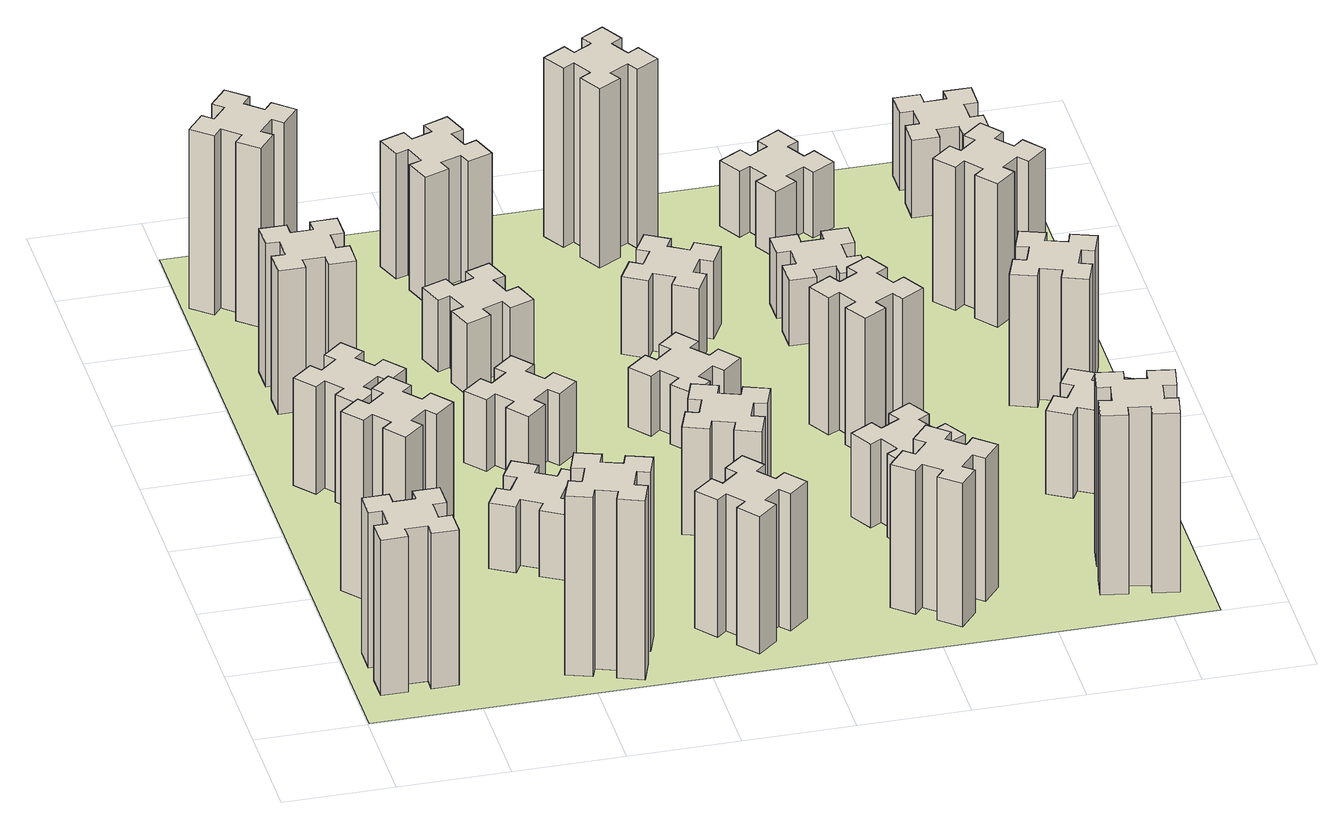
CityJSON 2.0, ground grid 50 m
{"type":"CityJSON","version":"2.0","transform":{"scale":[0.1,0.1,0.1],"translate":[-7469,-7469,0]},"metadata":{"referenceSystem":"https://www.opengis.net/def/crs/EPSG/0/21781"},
"CityObjects":{
"building1":{"type":"Building","attributes":{"class":"1000","function":"1000","usage":"1000","yearOfConstruction":2016,"roofType":"1000","measuredHeight":78,"storeysAboveGround":30,"storeysBelowGround":0},"geometry":[{"type":"Solid","lod":"1","boundaries":[[[[0,1,2,3,4,5,6,7,8,9,10,11,12,13,14,15,16,17,18,19]],[[17,16,20,21]],[[16,15,22,20]],[[15,14,23,22]],[[14,13,24,23]],[[13,12,25,24]],[[12,11,26,25]],[[11,10,27,26]],[[10,9,28,27]],[[9,8,29,28]],[[8,7,30,29]],[[7,6,31,30]],[[6,5,32,31]],[[5,4,33,32]],[[4,3,34,33]],[[3,2,35,34]],[[2,1,36,35]],[[1,0,37,36]],[[0,19,38,37]],[[19,18,39,38]],[[18,17,21,39]],[[24,25,26,27,28,29,30,31,32,33,34,35,36,37,38,39,21,20,22,23]]]]}]},
"building2":{"type":"Building","attributes":{"class":"1000","function":"1000","usage":"1000","yearOfConstruction":2016,"roofType":"1000","measuredHeight":90,"storeysAboveGround":30,"storeysBelowGround":0},"geometry":[{"type":"Solid","lod":"1","boundaries":[[[[40,41,42,43,44,45,46,47,48,49,50,51,52,53,54,55,56,57,58,59]],[[57,56,60,61]],[[56,55,62,60]],[[55,54,63,62]],[[54,53,64,63]],[[53,52,65,64]],[[52,51,66,65]],[[51,50,67,66]],[[50,49,68,67]],[[49,48,69,68]],[[48,47,70,69]],[[47,46,71,70]],[[46,45,72,71]],[[45,44,73,72]],[[44,43,74,73]],[[43,42,75,74]],[[42,41,76,75]],[[41,40,77,76]],[[40,59,78,77]],[[59,58,79,78]],[[58,57,61,79]],[[64,65,66,67,68,69,70,71,72,73,74,75,76,77,78,79,61,60,62,63]]]]}]},
"building3":{"type":"Building","attributes":{"class":"1000","function":"1000","usage":"1000","yearOfConstruction":2016,"roofType":"1000","measuredHeight":54,"storeysAboveGround":30,"storeysBelowGround":0},"geometry":[{"type":"Solid","lod":"1","boundaries":[[[[80,81,82,83,84,85,86,87,88,89,90,91,92,93,94,95,96,97,98,99]],[[97,96,100,101]],[[96,95,102,100]],[[95,94,103,102]],[[94,93,104,103]],[[93,92,105,104]],[[92,91,106,105]],[[91,90,107,106]],[[90,89,108,107]],[[89,88,109,108]],[[88,87,110,109]],[[87,86,111,110]],[[86,85,112,111]],[[85,84,113,112]],[[84,83,114,113]],[[83,82,115,114]],[[82,81,116,115]],[[81,80,117,116]],[[80,99,118,117]],[[99,98,119,118]],[[98,97,101,119]],[[104,105,106,107,108,109,110,111,112,113,114,115,116,117,118,119,101,100,102,103]]]]}]},
"building4":{"type":"Building","attributes":{"class":"1000","function":"1000","usage":"1000","yearOfConstruction":2016,"roofType":"1000","measuredHeight":72,"storeysAboveGround":30,"storeysBelowGround":0},"geometry":[{"type":"Solid","lod":"1","boundaries":[[[[120,121,122,123,124,125,126,127,128,129,130,131,132,133,134,135,136,137,138,139]],[[137,136,140,141]],[[136,135,142,140]],[[135,134,143,142]],[[134,133,144,143]],[[133,132,145,144]],[[132,131,146,145]],[[131,130,147,146]],[[130,129,148,147]],[[129,128,149,148]],[[128,127,150,149]],[[127,126,151,150]],[[126,125,152,151]],[[125,124,153,152]],[[124,123,154,153]],[[123,122,155,154]],[[122,121,156,155]],[[121,120,157,156]],[[120,139,158,157]],[[139,138,159,158]],[[138,137,141,159]],[[144,145,146,147,148,149,150,151,152,153,154,155,156,157,158,159,141,140,142,143]]]]}]},
"building5":{"type":"Building","attributes":{"class":"1000","function":"1000","usage":"1000","yearOfConstruction":2016,"roofType":"1000","measuredHeight":90,"storeysAboveGround":30,"storeysBelowGround":0},"geometry":[{"type":"Solid","lod":"1","boundaries":[[[[160,161,162,163,164,165,166,167,168,169,170,171,172,173,174,175,176,177,178,179]],[[177,176,180,181]],[[176,175,182,180]],[[175,174,183,182]],[[174,173,184,183]],[[173,172,185,184]],[[172,171,186,185]],[[171,170,187,186]],[[170,169,188,187]],[[169,168,189,188]],[[168,167,190,189]],[[167,166,191,190]],[[166,165,192,191]],[[165,164,193,192]],[[164,163,194,193]],[[163,162,195,194]],[[162,161,196,195]],[[161,160,197,196]],[[160,179,198,197]],[[179,178,199,198]],[[178,177,181,199]],[[184,185,186,187,188,189,190,191,192,193,194,195,196,197,198,199,181,180,182,183]]]]}]},
"building6":{"type":"Building","attributes":{"class":"1000","function":"1000","usage":"1000","yearOfConstruction":2016,"roofType":"1000","measuredHeight":90,"storeysAboveGround":30,"storeysBelowGround":0},"geometry":[{"type":"Solid","lod":"1","boundaries":[[[[200,201,202,203,204,205,206,207,208,209,210,211,212,213,214,215,216,217,218,219]],[[217,216,220,221]],[[216,215,222,220]],[[215,214,223,222]],[[214,213,224,223]],[[213,212,225,224]],[[212,211,226,225]],[[211,210,227,226]],[[210,209,228,227]],[[209,208,229,228]],[[208,207,230,229]],[[207,206,231,230]],[[206,205,232,231]],[[205,204,233,232]],[[204,203,234,233]],[[203,202,235,234]],[[202,201,236,235]],[[201,200,237,236]],[[200,219,238,237]],[[219,218,239,238]],[[218,217,221,239]],[[224,225,226,227,228,229,230,231,232,233,234,235,236,237,238,239,221,220,222,223]]]]}]},
"building7":{"type":"Building","attributes":{"class":"1000","function":"1000","usage":"1000","yearOfConstruction":2016,"roofType":"1000","measuredHeight":33,"storeysAboveGround":30,"storeysBelowGround":0},"geometry":[{"type":"Solid","lod":"1","boundaries":[[[[240,241,242,243,244,245,246,247,248,249,250,251,252,253,254,255,256,257,258,259]],[[257,256,260,261]],[[256,255,262,260]],[[255,254,263,262]],[[254,253,264,263]],[[253,252,265,264]],[[252,251,266,265]],[[251,250,267,266]],[[250,249,268,267]],[[249,248,269,268]],[[248,247,270,269]],[[247,246,271,270]],[[246,245,272,271]],[[245,244,273,272]],[[244,243,274,273]],[[243,242,275,274]],[[242,241,276,275]],[[241,240,277,276]],[[240,259,278,277]],[[259,258,279,278]],[[258,257,261,279]],[[264,265,266,267,268,269,270,271,272,273,274,275,276,277,278,279,261,260,262,263]]]]}]},
"building8":{"type":"Building","attributes":{"class":"1000","function":"1000","usage":"1000","yearOfConstruction":2016,"roofType":"1000","measuredHeight":36,"storeysAboveGround":30,"storeysBelowGround":0},"geometry":[{"type":"Solid","lod":"1","boundaries":[[[[280,281,282,283,284,285,286,287,288,289,290,291,292,293,294,295,296,297,298,299]],[[297,296,300,301]],[[296,295,302,300]],[[295,294,303,302]],[[294,293,304,303]],[[293,292,305,304]],[[292,291,306,305]],[[291,290,307,306]],[[290,289,308,307]],[[289,288,309,308]],[[288,287,310,309]],[[287,286,311,310]],[[286,285,312,311]],[[285,284,313,312]],[[284,283,314,313]],[[283,282,315,314]],[[282,281,316,315]],[[281,280,317,316]],[[280,299,318,317]],[[299,298,319,318]],[[298,297,301,319]],[[304,305,306,307,308,309,310,311,312,313,314,315,316,317,318,319,301,300,302,303]]]]}]},
"building9":{"type":"Building","attributes":{"class":"1000","function":"1000","usage":"1000","yearOfConstruction":2016,"roofType":"1000","measuredHeight":69,"storeysAboveGround":30,"storeysBelowGround":0},"geometry":[{"type":"Solid","lod":"1","boundaries":[[[[320,321,322,323,324,325,326,327,328,329,330,331,332,333,334,335,336,337,338,339]],[[337,336,340,341]],[[336,335,342,340]],[[335,334,343,342]],[[334,333,344,343]],[[333,332,345,344]],[[332,331,346,345]],[[331,330,347,346]],[[330,329,348,347]],[[329,328,349,348]],[[328,327,350,349]],[[327,326,351,350]],[[326,325,352,351]],[[325,324,353,352]],[[324,323,354,353]],[[323,322,355,354]],[[322,321,356,355]],[[321,320,357,356]],[[320,339,358,357]],[[339,338,359,358]],[[338,337,341,359]],[[344,345,346,347,348,349,350,351,352,353,354,355,356,357,358,359,341,340,342,343]]]]}]},
"building10":{"type":"Building","attributes":{"class":"1000","function":"1000","usage":"1000","yearOfConstruction":2016,"roofType":"1000","measuredHeight":36,"storeysAboveGround":30,"storeysBelowGround":0},"geometry":[{"type":"Solid","lod":"1","boundaries":[[[[360,361,362,363,364,365,366,367,368,369,370,371,372,373,374,375,376,377,378,379]],[[377,376,380,381]],[[376,375,382,380]],[[375,374,383,382]],[[374,373,384,383]],[[373,372,385,384]],[[372,371,386,385]],[[371,370,387,386]],[[370,369,388,387]],[[369,368,389,388]],[[368,367,390,389]],[[367,366,391,390]],[[366,365,392,391]],[[365,364,393,392]],[[364,363,394,393]],[[363,362,395,394]],[[362,361,396,395]],[[361,360,397,396]],[[360,379,398,397]],[[379,378,399,398]],[[378,377,381,399]],[[384,385,386,387,388,389,390,391,392,393,394,395,396,397,398,399,381,380,382,383]]]]}]},
"building11":{"type":"Building","attributes":{"class":"1000","function":"1000","usage":"1000","yearOfConstruction":2016,"roofType":"1000","measuredHeight":63,"storeysAboveGround":30,"storeysBelowGround":0},"geometry":[{"type":"Solid","lod":"1","boundaries":[[[[400,401,402,403,404,405,406,407,408,409,410,411,412,413,414,415,416,417,418,419]],[[417,416,420,421]],[[416,415,422,420]],[[415,414,423,422]],[[414,413,424,423]],[[413,412,425,424]],[[412,411,426,425]],[[411,410,427,426]],[[410,409,428,427]],[[409,408,429,428]],[[408,407,430,429]],[[407,406,431,430]],[[406,405,432,431]],[[405,404,433,432]],[[404,403,434,433]],[[403,402,435,434]],[[402,401,436,435]],[[401,400,437,436]],[[400,419,438,437]],[[419,418,439,438]],[[418,417,421,439]],[[424,425,426,427,428,429,430,431,432,433,434,435,436,437,438,439,421,420,422,423]]]]}]},
"building12":{"type":"Building","attributes":{"class":"1000","function":"1000","usage":"1000","yearOfConstruction":2016,"roofType":"1000","measuredHeight":54,"storeysAboveGround":30,"storeysBelowGround":0},"geometry":[{"type":"Solid","lod":"1","boundaries":[[[[440,441,442,443,444,445,446,447,448,449,450,451,452,453,454,455,456,457,458,459]],[[457,456,460,461]],[[456,455,462,460]],[[455,454,463,462]],[[454,453,464,463]],[[453,452,465,464]],[[452,451,466,465]],[[451,450,467,466]],[[450,449,468,467]],[[449,448,469,468]],[[448,447,470,469]],[[447,446,471,470]],[[446,445,472,471]],[[445,444,473,472]],[[444,443,474,473]],[[443,442,475,474]],[[442,441,476,475]],[[441,440,477,476]],[[440,459,478,477]],[[459,458,479,478]],[[458,457,461,479]],[[464,465,466,467,468,469,470,471,472,473,474,475,476,477,478,479,461,460,462,463]]]]}]},
"building13":{"type":"Building","attributes":{"class":"1000","function":"1000","usage":"1000","yearOfConstruction":2016,"roofType":"1000","measuredHeight":30,"storeysAboveGround":30,"storeysBelowGround":0},"geometry":[{"type":"Solid","lod":"1","boundaries":[[[[480,481,482,483,484,485,486,487,488,489,490,491,492,493,494,495,496,497,498,499]],[[497,496,500,501]],[[496,495,502,500]],[[495,494,503,502]],[[494,493,504,503]],[[493,492,505,504]],[[492,491,506,505]],[[491,490,507,506]],[[490,489,508,507]],[[489,488,509,508]],[[488,487,510,509]],[[487,486,511,510]],[[486,485,512,511]],[[485,484,513,512]],[[484,483,514,513]],[[483,482,515,514]],[[482,481,516,515]],[[481,480,517,516]],[[480,499,518,517]],[[499,498,519,518]],[[498,497,501,519]],[[504,505,506,507,508,509,510,511,512,513,514,515,516,517,518,519,501,500,502,503]]]]}]},
"building14":{"type":"Building","attributes":{"class":"1000","function":"1000","usage":"1000","yearOfConstruction":2016,"roofType":"1000","measuredHeight":72,"storeysAboveGround":30,"storeysBelowGround":0},"geometry":[{"type":"Solid","lod":"1","boundaries":[[[[520,521,522,523,524,525,526,527,528,529,530,531,532,533,534,535,536,537,538,539]],[[537,536,540,541]],[[536,535,542,540]],[[535,534,543,542]],[[534,533,544,543]],[[533,532,545,544]],[[532,531,546,545]],[[531,530,547,546]],[[530,529,548,547]],[[529,528,549,548]],[[528,527,550,549]],[[527,526,551,550]],[[526,525,552,551]],[[525,524,553,552]],[[524,523,554,553]],[[523,522,555,554]],[[522,521,556,555]],[[521,520,557,556]],[[520,539,558,557]],[[539,538,559,558]],[[538,537,541,559]],[[544,545,546,547,548,549,550,551,552,553,554,555,556,557,558,559,541,540,542,543]]]]}]},
"building15":{"type":"Building","attributes":{"class":"1000","function":"1000","usage":"1000","yearOfConstruction":2016,"roofType":"1000","measuredHeight":39,"storeysAboveGround":30,"storeysBelowGround":0},"geometry":[{"type":"Solid","lod":"1","boundaries":[[[[560,561,562,563,564,565,566,567,568,569,570,571,572,573,574,575,576,577,578,579]],[[577,576,580,581]],[[576,575,582,580]],[[575,574,583,582]],[[574,573,584,583]],[[573,572,585,584]],[[572,571,586,585]],[[571,570,587,586]],[[570,569,588,587]],[[569,568,589,588]],[[568,567,590,589]],[[567,566,591,590]],[[566,565,592,591]],[[565,564,593,592]],[[564,563,594,593]],[[563,562,595,594]],[[562,561,596,595]],[[561,560,597,596]],[[560,579,598,597]],[[579,578,599,598]],[[578,577,581,599]],[[584,585,586,587,588,589,590,591,592,593,594,595,596,597,598,599,581,580,582,583]]]]}]},
"building16":{"type":"Building","attributes":{"class":"1000","function":"1000","usage":"1000","yearOfConstruction":2016,"roofType":"1000","measuredHeight":90,"storeysAboveGround":30,"storeysBelowGround":0},"geometry":[{"type":"Solid","lod":"1","boundaries":[[[[600,601,602,603,604,605,606,607,608,609,610,611,612,613,614,615,616,617,618,619]],[[617,616,620,621]],[[616,615,622,620]],[[615,614,623,622]],[[614,613,624,623]],[[613,612,625,624]],[[612,611,626,625]],[[611,610,627,626]],[[610,609,628,627]],[[609,608,629,628]],[[608,607,630,629]],[[607,606,631,630]],[[606,605,632,631]],[[605,604,633,632]],[[604,603,634,633]],[[603,602,635,634]],[[602,601,636,635]],[[601,600,637,636]],[[600,619,638,637]],[[619,618,639,638]],[[618,617,621,639]],[[624,625,626,627,628,629,630,631,632,633,634,635,636,637,638,639,621,620,622,623]]]]}]},
"building17":{"type":"Building","attributes":{"class":"1000","function":"1000","usage":"1000","yearOfConstruction":2016,"roofType":"1000","measuredHeight":42,"storeysAboveGround":30,"storeysBelowGround":0},"geometry":[{"type":"Solid","lod":"1","boundaries":[[[[640,641,642,643,644,645,646,647,648,649,650,651,652,653,654,655,656,657,658,659]],[[657,656,660,661]],[[656,655,662,660]],[[655,654,663,662]],[[654,653,664,663]],[[653,652,665,664]],[[652,651,666,665]],[[651,650,667,666]],[[650,649,668,667]],[[649,648,669,668]],[[648,647,670,669]],[[647,646,671,670]],[[646,645,672,671]],[[645,644,673,672]],[[644,643,674,673]],[[643,642,675,674]],[[642,641,676,675]],[[641,640,677,676]],[[640,659,678,677]],[[659,658,679,678]],[[658,657,661,679]],[[664,665,666,667,668,669,670,671,672,673,674,675,676,677,678,679,661,660,662,663]]]]}]},
"building18":{"type":"Building","attributes":{"class":"1000","function":"1000","usage":"1000","yearOfConstruction":2016,"roofType":"1000","measuredHeight":69,"storeysAboveGround":30,"storeysBelowGround":0},"geometry":[{"type":"Solid","lod":"1","boundaries":[[[[680,681,682,683,684,685,686,687,688,689,690,691,692,693,694,695,696,697,698,699]],[[697,696,700,701]],[[696,695,702,700]],[[695,694,703,702]],[[694,693,704,703]],[[693,692,705,704]],[[692,691,706,705]],[[691,690,707,706]],[[690,689,708,707]],[[689,688,709,708]],[[688,687,710,709]],[[687,686,711,710]],[[686,685,712,711]],[[685,684,713,712]],[[684,683,714,713]],[[683,682,715,714]],[[682,681,716,715]],[[681,680,717,716]],[[680,699,718,717]],[[699,698,719,718]],[[698,697,701,719]],[[704,705,706,707,708,709,710,711,712,713,714,715,716,717,718,719,701,700,702,703]]]]}]},
"building19":{"type":"Building","attributes":{"class":"1000","function":"1000","usage":"1000","yearOfConstruction":2016,"roofType":"1000","measuredHeight":33,"storeysAboveGround":30,"storeysBelowGround":0},"geometry":[{"type":"Solid","lod":"1","boundaries":[[[[720,721,722,723,724,725,726,727,728,729,730,731,732,733,734,735,736,737,738,739]],[[737,736,740,741]],[[736,735,742,740]],[[735,734,743,742]],[[734,733,744,743]],[[733,732,745,744]],[[732,731,746,745]],[[731,730,747,746]],[[730,729,748,747]],[[729,728,749,748]],[[728,727,750,749]],[[727,726,751,750]],[[726,725,752,751]],[[725,724,753,752]],[[724,723,754,753]],[[723,722,755,754]],[[722,721,756,755]],[[721,720,757,756]],[[720,739,758,757]],[[739,738,759,758]],[[738,737,741,759]],[[744,745,746,747,748,749,750,751,752,753,754,755,756,757,758,759,741,740,742,743]]]]}]},
"building20":{"type":"Building","attributes":{"class":"1000","function":"1000","usage":"1000","yearOfConstruction":2016,"roofType":"1000","measuredHeight":90,"storeysAboveGround":30,"storeysBelowGround":0},"geometry":[{"type":"Solid","lod":"1","boundaries":[[[[760,761,762,763,764,765,766,767,768,769,770,771,772,773,774,775,776,777,778,779]],[[777,776,780,781]],[[776,775,782,780]],[[775,774,783,782]],[[774,773,784,783]],[[773,772,785,784]],[[772,771,786,785]],[[771,770,787,786]],[[770,769,788,787]],[[769,768,789,788]],[[768,767,790,789]],[[767,766,791,790]],[[766,765,792,791]],[[765,764,793,792]],[[764,763,794,793]],[[763,762,795,794]],[[762,761,796,795]],[[761,760,797,796]],[[760,779,798,797]],[[779,778,799,798]],[[778,777,781,799]],[[784,785,786,787,788,789,790,791,792,793,794,795,796,797,798,799,781,780,782,783]]]]}]},
"building21":{"type":"Building","attributes":{"class":"1000","function":"1000","usage":"1000","yearOfConstruction":2016,"roofType":"1000","measuredHeight":33,"storeysAboveGround":30,"storeysBelowGround":0},"geometry":[{"type":"Solid","lod":"1","boundaries":[[[[800,801,802,803,804,805,806,807,808,809,810,811,812,813,814,815,816,817,818,819]],[[817,816,820,821]],[[816,815,822,820]],[[815,814,823,822]],[[814,813,824,823]],[[813,812,825,824]],[[812,811,826,825]],[[811,810,827,826]],[[810,809,828,827]],[[809,808,829,828]],[[808,807,830,829]],[[807,806,831,830]],[[806,805,832,831]],[[805,804,833,832]],[[804,803,834,833]],[[803,802,835,834]],[[802,801,836,835]],[[801,800,837,836]],[[800,819,838,837]],[[819,818,839,838]],[[818,817,821,839]],[[824,825,826,827,828,829,830,831,832,833,834,835,836,837,838,839,821,820,822,823]]]]}]},
"building22":{"type":"Building","attributes":{"class":"1000","function":"1000","usage":"1000","yearOfConstruction":2016,"roofType":"1000","measuredHeight":42,"storeysAboveGround":30,"storeysBelowGround":0},"geometry":[{"type":"Solid","lod":"1","boundaries":[[[[840,841,842,843,844,845,846,847,848,849,850,851,852,853,854,855,856,857,858,859]],[[857,856,860,861]],[[856,855,862,860]],[[855,854,863,862]],[[854,853,864,863]],[[853,852,865,864]],[[852,851,866,865]],[[851,850,867,866]],[[850,849,868,867]],[[849,848,869,868]],[[848,847,870,869]],[[847,846,871,870]],[[846,845,872,871]],[[845,844,873,872]],[[844,843,874,873]],[[843,842,875,874]],[[842,841,876,875]],[[841,840,877,876]],[[840,859,878,877]],[[859,858,879,878]],[[858,857,861,879]],[[864,865,866,867,868,869,870,871,872,873,874,875,876,877,878,879,861,860,862,863]]]]}]},
"building23":{"type":"Building","attributes":{"class":"1000","function":"1000","usage":"1000","yearOfConstruction":2016,"roofType":"1000","measuredHeight":66,"storeysAboveGround":30,"storeysBelowGround":0},"geometry":[{"type":"Solid","lod":"1","boundaries":[[[[880,881,882,883,884,885,886,887,888,889,890,891,892,893,894,895,896,897,898,899]],[[897,896,900,901]],[[896,895,902,900]],[[895,894,903,902]],[[894,893,904,903]],[[893,892,905,904]],[[892,891,906,905]],[[891,890,907,906]],[[890,889,908,907]],[[889,888,909,908]],[[888,887,910,909]],[[887,886,911,910]],[[886,885,912,911]],[[885,884,913,912]],[[884,883,914,913]],[[883,882,915,914]],[[882,881,916,915]],[[881,880,917,916]],[[880,899,918,917]],[[899,898,919,918]],[[898,897,901,919]],[[904,905,906,907,908,909,910,911,912,913,914,915,916,917,918,919,901,900,902,903]]]]}]},
"building24":{"type":"Building","attributes":{"class":"1000","function":"1000","usage":"1000","yearOfConstruction":2016,"roofType":"1000","measuredHeight":72,"storeysAboveGround":30,"storeysBelowGround":0},"geometry":[{"type":"Solid","lod":"1","boundaries":[[[[920,921,922,923,924,925,926,927,928,929,930,931,932,933,934,935,936,937,938,939]],[[937,936,940,941]],[[936,935,942,940]],[[935,934,943,942]],[[934,933,944,943]],[[933,932,945,944]],[[932,931,946,945]],[[931,930,947,946]],[[930,929,948,947]],[[929,928,949,948]],[[928,927,950,949]],[[927,926,951,950]],[[926,925,952,951]],[[925,924,953,952]],[[924,923,954,953]],[[923,922,955,954]],[[922,921,956,955]],[[921,920,957,956]],[[920,939,958,957]],[[939,938,959,958]],[[938,937,941,959]],[[944,945,946,947,948,949,950,951,952,953,954,955,956,957,958,959,941,940,942,943]]]]}]},
"building25":{"type":"Building","attributes":{"class":"1000","function":"1000","usage":"1000","yearOfConstruction":2016,"roofType":"1000","measuredHeight":39,"storeysAboveGround":30,"storeysBelowGround":0},"geometry":[{"type":"Solid","lod":"1","boundaries":[[[[960,961,962,963,964,965,966,967,968,969,970,971,972,973,974,975,976,977,978,979]],[[977,976,980,981]],[[976,975,982,980]],[[975,974,983,982]],[[974,973,984,983]],[[973,972,985,984]],[[972,971,986,985]],[[971,970,987,986]],[[970,969,988,987]],[[969,968,989,988]],[[968,967,990,989]],[[967,966,991,990]],[[966,965,992,991]],[[965,964,993,992]],[[964,963,994,993]],[[963,962,995,994]],[[962,961,996,995]],[[961,960,997,996]],[[960,979,998,997]],[[979,978,999,998]],[[978,977,981,999]],[[984,985,986,987,988,989,990,991,992,993,994,995,996,997,998,999,981,980,982,983]]]]}]},
"landuse1":{"type":"LandUse","attributes":{"name":"plot1","function":"1010"},"geometry":[{"type":"MultiSurface","lod":"1","boundaries":[[[1000,1001,1002,1003]]]}]}
},
"vertices":[
[165,425,0],[165,325,0],[105,325,0],[105,205,0],[225,205,0],[225,265,0],[325,265,0],[325,205,0],[445,205,0],[445,325,0],[385,325,0],[385,425,0],[445,425,0],[445,545,0],[325,545,0],[325,485,0],[225,485,0],[225,545,0],[105,545,0],[105,425,0],[225,485,780],[225,545,780],[325,485,780],[325,545,780],[445,545,780],[445,425,780],[385,425,780],[385,325,780],[445,325,780],[445,205,780],[325,205,780],[325,265,780],[225,265,780],[225,205,780],[105,205,780],[105,325,780],[165,325,780],[165,425,780],[105,425,780],[105,545,780],
[492,1048,0],[427,1124,0],[473,1163,0],[396,1255,0],[304,1178,0],[343,1132,0],[266,1067,0],[228,1113,0],[136,1036,0],[213,944,0],[259,983,0],[323,906,0],[277,868,0],[354,776,0],[446,853,0],[408,899,0],[484,963,0],[523,917,0],[615,994,0],[538,1086,0],[484,963,900],[523,917,900],[408,899,900],[446,853,900],[354,776,900],[277,868,900],[323,906,900],[259,983,900],[213,944,900],[136,1036,900],[228,1113,900],[266,1067,900],[343,1132,900],[304,1178,900],[396,1255,900],[473,1163,900],[427,1124,900],[492,1048,900],[538,1086,900],[615,994,900],
[408,1739,0],[484,1803,0],[523,1757,0],[615,1834,0],[538,1926,0],[492,1888,0],[427,1964,0],[473,2003,0],[396,2095,0],[304,2018,0],[343,1972,0],[266,1907,0],[228,1953,0],[136,1876,0],[213,1784,0],[259,1823,0],[323,1746,0],[277,1708,0],[354,1616,0],[446,1693,0],[323,1746,540],[277,1708,540],[259,1823,540],[213,1784,540],[136,1876,540],[228,1953,540],[266,1907,540],[343,1972,540],[304,2018,540],[396,2095,540],[473,2003,540],[427,1964,540],[492,1888,540],[538,1926,540],[615,1834,540],[523,1757,540],[484,1803,540],[408,1739,540],[446,1693,540],[354,1616,540],
[485,2545,0],[485,2645,0],[545,2645,0],[545,2765,0],[425,2765,0],[425,2705,0],[325,2705,0],[325,2765,0],[205,2765,0],[205,2645,0],[265,2645,0],[265,2545,0],[205,2545,0],[205,2425,0],[325,2425,0],[325,2485,0],[425,2485,0],[425,2425,0],[545,2425,0],[545,2545,0],[425,2485,720],[425,2425,720],[325,2485,720],[325,2425,720],[205,2425,720],[205,2545,720],[265,2545,720],[265,2645,720],[205,2645,720],[205,2765,720],[325,2765,720],[325,2705,720],[425,2705,720],[425,2765,720],[545,2765,720],[545,2645,720],[485,2645,720],[485,2545,720],[545,2545,720],[545,2425,720],
[1029,360,0],[995,266,0],[939,287,0],[897,174,0],[1010,133,0],[1031,189,0],[1125,155,0],[1104,99,0],[1217,57,0],[1258,170,0],[1202,191,0],[1236,285,0],[1292,264,0],[1333,377,0],[1220,418,0],[1200,362,0],[1106,396,0],[1127,452,0],[1014,493,0],[973,380,0],[1106,396,900],[1127,452,900],[1200,362,900],[1220,418,900],[1333,377,900],[1292,264,900],[1236,285,900],[1202,191,900],[1258,170,900],[1217,57,900],[1104,99,900],[1125,155,900],[1031,189,900],[1010,133,900],[897,174,900],[939,287,900],[995,266,900],[1029,360,900],[973,380,900],[1014,493,900],
[384,3387,0],[308,3452,0],[346,3498,0],[254,3575,0],[177,3483,0],[223,3444,0],[159,3368,0],[113,3406,0],[36,3314,0],[128,3237,0],[166,3283,0],[243,3219,0],[204,3173,0],[296,3096,0],[373,3188,0],[327,3226,0],[392,3303,0],[438,3264,0],[515,3356,0],[423,3433,0],[392,3303,900],[438,3264,900],[327,3226,900],[373,3188,900],[296,3096,900],[204,3173,900],[243,3219,900],[166,3283,900],[128,3237,900],[36,3314,900],[113,3406,900],[159,3368,900],[223,3444,900],[177,3483,900],[254,3575,900],[346,3498,900],[308,3452,900],[384,3387,900],[423,3433,900],[515,3356,900],
[1086,1017,0],[1136,1104,0],[1188,1074,0],[1248,1178,0],[1144,1238,0],[1114,1186,0],[1027,1236,0],[1057,1288,0],[953,1348,0],[893,1244,0],[945,1214,0],[895,1127,0],[843,1157,0],[783,1053,0],[887,993,0],[917,1045,0],[1004,995,0],[974,943,0],[1078,883,0],[1138,987,0],[1004,995,330],[974,943,330],[917,1045,330],[887,993,330],[783,1053,330],[843,1157,330],[895,1127,330],[945,1214,330],[893,1244,330],[953,1348,330],[1057,1288,330],[1027,1236,330],[1114,1186,330],[1144,1238,330],[1248,1178,330],[1188,1074,330],[1136,1104,330],[1086,1017,330],[1138,987,330],[1078,883,330],
[1083,1972,0],[1006,1907,0],[968,1953,0],[876,1876,0],[953,1784,0],[999,1823,0],[1063,1746,0],[1017,1708,0],[1094,1616,0],[1186,1693,0],[1148,1739,0],[1224,1803,0],[1263,1757,0],[1355,1834,0],[1278,1926,0],[1232,1888,0],[1167,1964,0],[1213,2003,0],[1136,2095,0],[1044,2018,0],[1167,1964,360],[1213,2003,360],[1232,1888,360],[1278,1926,360],[1355,1834,360],[1263,1757,360],[1224,1803,360],[1148,1739,360],[1186,1693,360],[1094,1616,360],[1017,1708,360],[1063,1746,360],[999,1823,360],[953,1784,360],[876,1876,360],[968,1953,360],[1006,1907,360],[1083,1972,360],[1044,2018,360],[1136,2095,360],
[1639,343,0],[1703,266,0],[1657,228,0],[1734,136,0],[1826,213,0],[1788,259,0],[1864,323,0],[1903,277,0],[1995,354,0],[1918,446,0],[1872,408,0],[1807,484,0],[1853,523,0],[1776,615,0],[1684,538,0],[1723,492,0],[1646,427,0],[1608,473,0],[1516,396,0],[1593,304,0],[1646,427,690],[1608,473,690],[1723,492,690],[1684,538,690],[1776,615,690],[1853,523,690],[1807,484,690],[1872,408,690],[1918,446,690],[1995,354,690],[1903,277,690],[1864,323,690],[1788,259,690],[1826,213,690],[1734,136,690],[1657,228,690],[1703,266,690],[1639,343,690],[1593,304,690],[1516,396,690],
[1106,2475,0],[1200,2509,0],[1220,2453,0],[1333,2494,0],[1292,2607,0],[1236,2586,0],[1202,2680,0],[1258,2700,0],[1217,2813,0],[1104,2772,0],[1125,2716,0],[1031,2682,0],[1010,2738,0],[897,2697,0],[939,2584,0],[995,2605,0],[1029,2511,0],[973,2490,0],[1014,2377,0],[1127,2419,0],[1029,2511,360],[973,2490,360],[995,2605,360],[939,2584,360],[897,2697,360],[1010,2738,360],[1031,2682,360],[1125,2716,360],[1104,2772,360],[1217,2813,360],[1258,2700,360],[1202,2680,360],[1236,2586,360],[1292,2607,360],[1333,2494,360],[1220,2453,360],[1200,2509,360],[1106,2475,360],[1127,2419,360],[1014,2377,360],
[1125,3456,0],[1031,3422,0],[1010,3478,0],[897,3437,0],[939,3324,0],[995,3345,0],[1029,3251,0],[973,3230,0],[1014,3117,0],[1127,3159,0],[1106,3215,0],[1200,3249,0],[1220,3193,0],[1333,3234,0],[1292,3347,0],[1236,3326,0],[1202,3420,0],[1258,3440,0],[1217,3553,0],[1104,3512,0],[1202,3420,630],[1258,3440,630],[1236,3326,630],[1292,3347,630],[1333,3234,630],[1220,3193,630],[1200,3249,630],[1106,3215,630],[1127,3159,630],[1014,3117,630],[973,3230,630],[1029,3251,630],[995,3345,630],[939,3324,630],[897,3437,630],[1010,3478,630],[1031,3422,630],[1125,3456,630],[1104,3512,630],[1217,3553,630],
[1769,1300,0],[1735,1206,0],[1679,1227,0],[1637,1114,0],[1750,1073,0],[1771,1129,0],[1865,1095,0],[1844,1039,0],[1957,997,0],[1998,1110,0],[1942,1131,0],[1976,1225,0],[2032,1204,0],[2073,1317,0],[1960,1358,0],[1940,1302,0],[1846,1336,0],[1867,1392,0],[1754,1433,0],[1713,1320,0],[1846,1336,540],[1867,1392,540],[1940,1302,540],[1960,1358,540],[2073,1317,540],[2032,1204,540],[1976,1225,540],[1942,1131,540],[1998,1110,540],[1957,997,540],[1844,1039,540],[1865,1095,540],[1771,1129,540],[1750,1073,540],[1637,1114,540],[1679,1227,540],[1735,1206,540],[1769,1300,540],[1713,1320,540],[1754,1433,540],
[1972,1988,0],[1907,2064,0],[1953,2103,0],[1876,2195,0],[1784,2118,0],[1823,2072,0],[1746,2007,0],[1708,2053,0],[1616,1976,0],[1693,1884,0],[1739,1923,0],[1803,1846,0],[1757,1808,0],[1834,1716,0],[1926,1793,0],[1888,1839,0],[1964,1903,0],[2003,1857,0],[2095,1934,0],[2018,2026,0],[1964,1903,300],[2003,1857,300],[1888,1839,300],[1926,1793,300],[1834,1716,300],[1757,1808,300],[1803,1846,300],[1739,1923,300],[1693,1884,300],[1616,1976,300],[1708,2053,300],[1746,2007,300],[1823,2072,300],[1784,2118,300],[1876,2195,300],[1953,2103,300],[1907,2064,300],[1972,1988,300],[2018,2026,300],[2095,1934,300],
[2486,323,0],[2563,259,0],[2524,213,0],[2616,136,0],[2693,228,0],[2647,266,0],[2712,343,0],[2758,304,0],[2835,396,0],[2743,473,0],[2704,427,0],[2628,492,0],[2666,538,0],[2574,615,0],[2497,523,0],[2543,484,0],[2479,408,0],[2433,446,0],[2356,354,0],[2448,277,0],[2479,408,720],[2433,446,720],[2543,484,720],[2497,523,720],[2574,615,720],[2666,538,720],[2628,492,720],[2704,427,720],[2743,473,720],[2835,396,720],[2758,304,720],[2712,343,720],[2647,266,720],[2693,228,720],[2616,136,720],[2524,213,720],[2563,259,720],[2486,323,720],[2448,277,720],[2356,354,720],
[2026,2497,0],[2076,2584,0],[2128,2554,0],[2188,2658,0],[2084,2718,0],[2054,2666,0],[1967,2716,0],[1997,2768,0],[1893,2828,0],[1833,2724,0],[1885,2694,0],[1835,2607,0],[1783,2637,0],[1723,2533,0],[1827,2473,0],[1857,2525,0],[1944,2475,0],[1914,2423,0],[2018,2363,0],[2078,2467,0],[1944,2475,390],[1914,2423,390],[1857,2525,390],[1827,2473,390],[1723,2533,390],[1783,2637,390],[1835,2607,390],[1885,2694,390],[1833,2724,390],[1893,2828,390],[1997,2768,390],[1967,2716,390],[2054,2666,390],[2084,2718,390],[2188,2658,390],[2128,2554,390],[2076,2584,390],[2026,2497,390],[2078,2467,390],[2018,2363,390],
[1844,3556,0],[1757,3506,0],[1727,3558,0],[1623,3498,0],[1683,3394,0],[1735,3424,0],[1785,3337,0],[1733,3307,0],[1793,3203,0],[1897,3263,0],[1867,3315,0],[1954,3365,0],[1984,3313,0],[2088,3373,0],[2028,3477,0],[1976,3447,0],[1926,3534,0],[1978,3564,0],[1918,3668,0],[1814,3608,0],[1926,3534,900],[1978,3564,900],[1976,3447,900],[2028,3477,900],[2088,3373,900],[1984,3313,900],[1954,3365,900],[1867,3315,900],[1897,3263,900],[1793,3203,900],[1733,3307,900],[1785,3337,900],[1735,3424,900],[1683,3394,900],[1623,3498,900],[1727,3558,900],[1757,3506,900],[1844,3556,900],[1814,3608,900],[1918,3668,900],
[2607,895,0],[2694,945,0],[2724,893,0],[2828,953,0],[2768,1057,0],[2716,1027,0],[2666,1114,0],[2718,1144,0],[2658,1248,0],[2554,1188,0],[2584,1136,0],[2497,1086,0],[2467,1138,0],[2363,1078,0],[2423,974,0],[2475,1004,0],[2525,917,0],[2473,887,0],[2533,783,0],[2637,843,0],[2525,917,420],[2473,887,420],[2475,1004,420],[2423,974,420],[2363,1078,420],[2467,1138,420],[2497,1086,420],[2584,1136,420],[2554,1188,420],[2658,1248,420],[2718,1144,420],[2666,1114,420],[2716,1027,420],[2768,1057,420],[2828,953,420],[2724,893,420],[2694,945,420],[2607,895,420],[2637,843,420],[2533,783,420],
[2475,1744,0],[2525,1657,0],[2473,1627,0],[2533,1523,0],[2637,1583,0],[2607,1635,0],[2694,1685,0],[2724,1633,0],[2828,1693,0],[2768,1797,0],[2716,1767,0],[2666,1854,0],[2718,1884,0],[2658,1988,0],[2554,1928,0],[2584,1876,0],[2497,1826,0],[2467,1878,0],[2363,1818,0],[2423,1714,0],[2497,1826,690],[2467,1878,690],[2584,1876,690],[2554,1928,690],[2658,1988,690],[2718,1884,690],[2666,1854,690],[2716,1767,690],[2768,1797,690],[2828,1693,690],[2724,1633,690],[2694,1685,690],[2607,1635,690],[2637,1583,690],[2533,1523,690],[2473,1627,690],[2525,1657,690],[2475,1744,690],[2423,1714,690],[2363,1818,690],
[2705,2545,0],[2705,2645,0],[2765,2645,0],[2765,2765,0],[2645,2765,0],[2645,2705,0],[2545,2705,0],[2545,2765,0],[2425,2765,0],[2425,2645,0],[2485,2645,0],[2485,2545,0],[2425,2545,0],[2425,2425,0],[2545,2425,0],[2545,2485,0],[2645,2485,0],[2645,2425,0],[2765,2425,0],[2765,2545,0],[2645,2485,330],[2645,2425,330],[2545,2485,330],[2545,2425,330],[2425,2425,330],[2425,2545,330],[2485,2545,330],[2485,2645,330],[2425,2645,330],[2425,2765,330],[2545,2765,330],[2545,2705,330],[2645,2705,330],[2645,2765,330],[2765,2765,330],[2765,2645,330],[2705,2645,330],[2705,2545,330],[2765,2545,330],[2765,2425,330],
[3504,475,0],[3405,492,0],[3416,551,0],[3297,572,0],[3277,454,0],[3336,444,0],[3318,345,0],[3259,356,0],[3238,237,0],[3357,217,0],[3367,276,0],[3465,258,0],[3455,199,0],[3573,178,0],[3594,297,0],[3535,307,0],[3552,405,0],[3611,395,0],[3632,513,0],[3514,534,0],[3552,405,900],[3611,395,900],[3535,307,900],[3594,297,900],[3573,178,900],[3455,199,900],[3465,258,900],[3367,276,900],[3357,217,900],[3238,237,900],[3259,356,900],[3318,345,900],[3336,444,900],[3277,454,900],[3297,572,900],[3416,551,900],[3405,492,900],[3504,475,900],[3514,534,900],[3632,513,900],
[2716,3347,0],[2666,3434,0],[2718,3464,0],[2658,3568,0],[2554,3508,0],[2584,3456,0],[2497,3406,0],[2467,3458,0],[2363,3398,0],[2423,3294,0],[2475,3324,0],[2525,3237,0],[2473,3207,0],[2533,3103,0],[2637,3163,0],[2607,3215,0],[2694,3265,0],[2724,3213,0],[2828,3273,0],[2768,3377,0],[2694,3265,330],[2724,3213,330],[2607,3215,330],[2637,3163,330],[2533,3103,330],[2473,3207,330],[2525,3237,330],[2475,3324,330],[2423,3294,330],[2363,3398,330],[2467,3458,330],[2497,3406,330],[2584,3456,330],[2554,3508,330],[2658,3568,330],[2718,3464,330],[2666,3434,330],[2716,3347,330],[2768,3377,330],[2828,3273,330],
[3534,1186,0],[3447,1236,0],[3477,1288,0],[3373,1348,0],[3313,1244,0],[3365,1214,0],[3315,1127,0],[3263,1157,0],[3203,1053,0],[3307,993,0],[3337,1045,0],[3424,995,0],[3394,943,0],[3498,883,0],[3558,987,0],[3506,1017,0],[3556,1104,0],[3608,1074,0],[3668,1178,0],[3564,1238,0],[3556,1104,420],[3608,1074,420],[3506,1017,420],[3558,987,420],[3498,883,420],[3394,943,420],[3424,995,420],[3337,1045,420],[3307,993,420],[3203,1053,420],[3263,1157,420],[3315,1127,420],[3365,1214,420],[3313,1244,420],[3373,1348,420],[3477,1288,420],[3447,1236,420],[3534,1186,420],[3564,1238,420],[3668,1178,420],
[3520,1942,0],[3426,1976,0],[3447,2032,0],[3334,2073,0],[3293,1960,0],[3349,1940,0],[3315,1846,0],[3259,1867,0],[3217,1754,0],[3330,1713,0],[3351,1769,0],[3445,1735,0],[3424,1679,0],[3537,1637,0],[3578,1750,0],[3522,1771,0],[3556,1865,0],[3612,1844,0],[3653,1957,0],[3540,1998,0],[3556,1865,660],[3612,1844,660],[3522,1771,660],[3578,1750,660],[3537,1637,660],[3424,1679,660],[3445,1735,660],[3351,1769,660],[3330,1713,660],[3217,1754,660],[3259,1867,660],[3315,1846,660],[3349,1940,660],[3293,1960,660],[3334,2073,660],[3447,2032,660],[3426,1976,660],[3520,1942,660],[3540,1998,660],[3653,1957,660],
[3219,2563,0],[3283,2486,0],[3237,2448,0],[3314,2356,0],[3406,2433,0],[3368,2479,0],[3444,2543,0],[3483,2497,0],[3575,2574,0],[3498,2666,0],[3452,2628,0],[3387,2704,0],[3433,2743,0],[3356,2835,0],[3264,2758,0],[3303,2712,0],[3226,2647,0],[3188,2693,0],[3096,2616,0],[3173,2524,0],[3226,2647,720],[3188,2693,720],[3303,2712,720],[3264,2758,720],[3356,2835,720],[3433,2743,720],[3387,2704,720],[3452,2628,720],[3498,2666,720],[3575,2574,720],[3483,2497,720],[3444,2543,720],[3368,2479,720],[3406,2433,720],[3314,2356,720],[3237,2448,720],[3283,2486,720],[3219,2563,720],[3173,2524,720],[3096,2616,720],
[3285,3325,0],[3385,3325,0],[3385,3265,0],[3505,3265,0],[3505,3385,0],[3445,3385,0],[3445,3485,0],[3505,3485,0],[3505,3605,0],[3385,3605,0],[3385,3545,0],[3285,3545,0],[3285,3605,0],[3165,3605,0],[3165,3485,0],[3225,3485,0],[3225,3385,0],[3165,3385,0],[3165,3265,0],[3285,3265,0],[3225,3385,390],[3165,3385,390],[3225,3485,390],[3165,3485,390],[3165,3605,390],[3285,3605,390],[3285,3545,390],[3385,3545,390],[3385,3605,390],[3505,3605,390],[3505,3485,390],[3445,3485,390],[3445,3385,390],[3505,3385,390],[3505,3265,390],[3385,3265,390],[3385,3325,390],[3285,3325,390],[3285,3265,390],[3165,3265,390],
[5,3705,0],[3705,3705,0],[3705,5,0],[5,5,0]
]}
